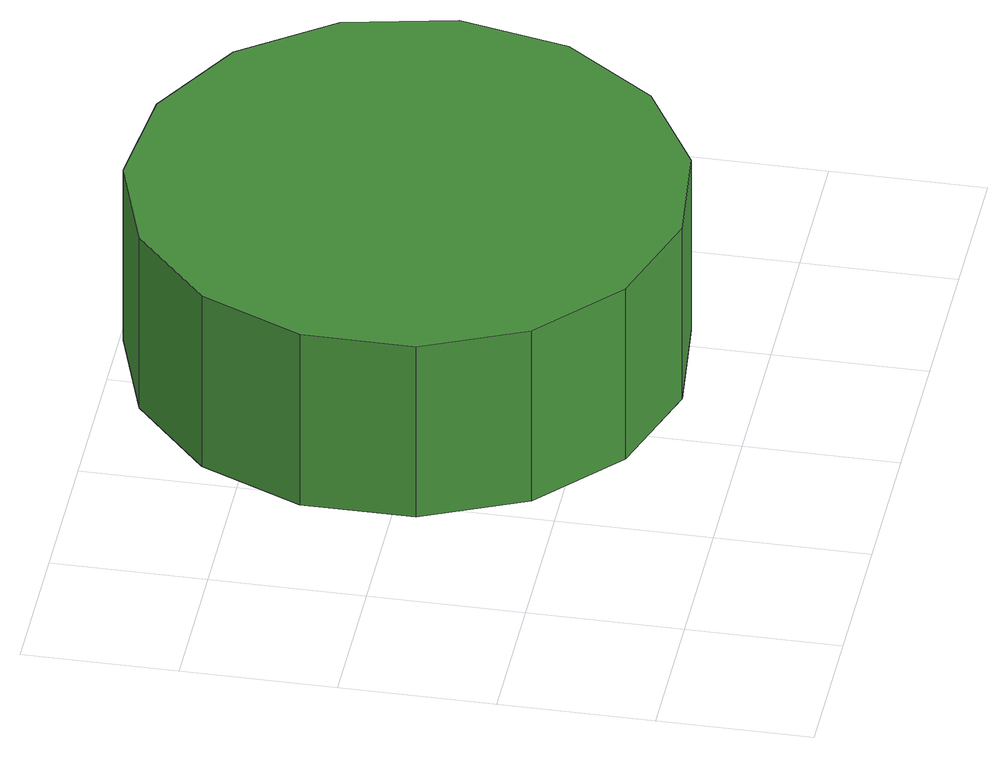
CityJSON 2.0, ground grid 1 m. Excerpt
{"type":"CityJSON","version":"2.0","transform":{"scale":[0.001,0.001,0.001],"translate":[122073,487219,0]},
"CityObjects":{
"tree1":{"type":"SolitaryVegetationObject","attributes":{"function":"something"},"geometry":[{"type":"MultiSurface","lod":"1","boundaries":[[[0,1,2,3,4,5,6,7,8,9,10,11,12,13,14]],[[15,16,17,18,19,20,21,22,23,24,25,26,27,28,29]],[[0,29,28,1]],[[1,28,27,2]],[[2,27,26,3]],[[3,26,25,4]],[[4,25,24,5]],[[5,24,23,6]],[[6,23,22,7]],[[7,22,21,8]],[[8,21,20,9]],[[9,20,19,10]],[[10,19,18,11]],[[11,18,17,12]],[[12,17,16,13]],[[13,16,15,14]],[[14,15,29,0]]]}]}
},
"vertices":[
[4394,2218,1462],[4241,2937,1462],[3809,3532,1462],[3172,3900,1462],[2440,3977,1462],[1741,3750,1462],[1194,3257,1462],[895,2586,1462],[895,1850,1462],[1194,1178,1462],[1741,686,1462],[2440,459,1462],[3172,536,1462],[3809,904,1462],[4241,1499,1462],[4241,1499,172],[3809,904,172],[3172,536,172],[2440,459,172],[1741,686,172],[1194,1178,172],[895,1850,172],[895,2586,172],[1194,3257,172],[1741,3750,172],[2440,3977,172],[3172,3900,172],[3809,3532,172],[4241,2937,172],[4394,2218,172]
]}
